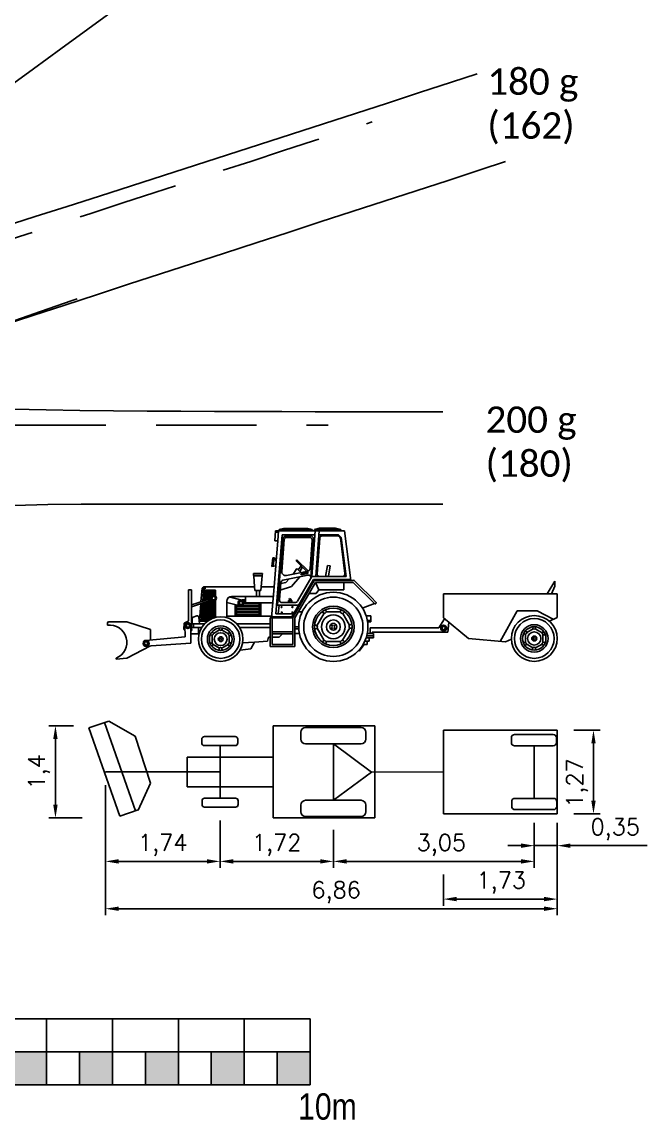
# Model space of a CAD drawing. Header units: millimetres. Extents: x -25.5 to 12.4, y -5.2 to 20.8.
# Drawn here: x 2.91 to 12.4, y -5.2 to 11.46 of the extents above; entities that cross this region are included whole.
import ezdxf

# ---------------------------------------------------------------- set-up
doc = ezdxf.new("R2010")
doc.units = ezdxf.units.MM
doc.linetypes.add('DASHEDX2', pattern=[1.5, 1, -0.5])
doc.layers.add('8', color=7, linetype='Continuous')
doc.layers.add('Tekst', color=4, linetype='Continuous')
doc.styles.add('arial narrow', font='ARIALN.TTF')
doc.styles.add('Legend', font='CALIBRI.TTF')
doc.styles.get("Standard").update_dxf_attribs({"font": 'romans'})
doc.dimstyles.new('ISO-25', dxfattribs={"dimtxt": 2.5, "dimasz": 2.5, "dimexe": 1.25, "dimexo": 0.625, "dimtad": 1, "dimtxsty": 'Standard', "dimcen": 2.5, "dimadec": 0, "dimazin": 0, "dimtfac": 1, "dimtmove": 0, "dimatfit": 3, "dimfxl": 1, "dimarcsym": 0})

# ---------------------------------------------------------------- blocks, each defined once
blk = doc.blocks.new('*D741')
at = {"color": 0, "lineweight": -2, "transparency": 16777216}
for p, q in [((7.607, 1.404), (7.607, 0.957)), ((7.957, 1.404), (7.957, 0.957)), ((7.407, 1.057), (7.207, 1.057)), ((7.607, 1.057), (7.957, 1.057)), ((8.157, 1.057), (9.319, 1.057))]:
    blk.add_line(p, q, dxfattribs=at)
at = {"color": 0, "transparency": 16777216}
for points in [[(7.407, 1.09), (7.407, 1.023), (7.607, 1.057)], [(8.157, 1.09), (8.157, 1.023), (7.957, 1.057)]]:
    blk.add_solid(points, dxfattribs=at)
at = {"layer": 'Defpoints', "color": 0, "transparency": 16777216}
for p in [(7.607, 1.604), (7.957, 1.604), (7.957, 1.057)]:
    blk.add_point(p, dxfattribs=at)
at = {"color": 0, "transparency": 16777216, "insert": (8.838, 1.305), "char_height": 0.25, "attachment_point": 5}
blk.add_mtext('0,35', dxfattribs=at)
blk = doc.blocks.new('*D742')
at = {"color": 0, "lineweight": -2, "transparency": 16777216}
for p, q in [((7.607, 1.404), (7.607, 0.718)), ((4.557, 1.299), (4.557, 0.718)), ((4.757, 0.818), (7.407, 0.818))]:
    blk.add_line(p, q, dxfattribs=at)
at = {"color": 0, "transparency": 16777216}
for points in [[(4.757, 0.852), (4.757, 0.785), (4.557, 0.818)], [(7.407, 0.852), (7.407, 0.785), (7.607, 0.818)]]:
    blk.add_solid(points, dxfattribs=at)
at = {"layer": 'Defpoints', "color": 0, "transparency": 16777216}
for p in [(7.607, 1.604), (4.557, 1.499), (7.607, 0.818)]:
    blk.add_point(p, dxfattribs=at)
at = {"color": 0, "transparency": 16777216, "insert": (6.197, 1.067), "char_height": 0.25, "attachment_point": 5}
blk.add_mtext('3,05', dxfattribs=at)
blk = doc.blocks.new('*D743')
at = {"color": 0, "lineweight": -2, "transparency": 16777216}
for p, q in [((2.837, 1.441), (2.837, 0.718)), ((4.557, 1.299), (4.557, 0.718)), ((3.037, 0.818), (4.357, 0.818))]:
    blk.add_line(p, q, dxfattribs=at)
at = {"color": 0, "transparency": 16777216}
for points in [[(3.037, 0.852), (3.037, 0.785), (2.837, 0.818)], [(4.357, 0.852), (4.357, 0.785), (4.557, 0.818)]]:
    blk.add_solid(points, dxfattribs=at)
at = {"layer": 'Defpoints', "color": 0, "transparency": 16777216}
for p in [(2.837, 1.641), (4.557, 1.499), (4.557, 0.818)]:
    blk.add_point(p, dxfattribs=at)
at = {"color": 0, "transparency": 16777216, "insert": (3.697, 1.067), "char_height": 0.25, "attachment_point": 5}
blk.add_mtext('1,72', dxfattribs=at)
blk = doc.blocks.new('*D744')
at = {"color": 0, "lineweight": -2, "transparency": 16777216}
for p, q in [((8.207, 2.809), (8.606, 2.809)), ((8.506, 2.609), (8.506, 1.739)), ((8.207, 1.539), (8.606, 1.539))]:
    blk.add_line(p, q, dxfattribs=at)
at = {"color": 0, "transparency": 16777216}
for points in [[(8.473, 2.609), (8.539, 2.609), (8.506, 2.809)], [(8.473, 1.739), (8.539, 1.739), (8.506, 1.539)]]:
    blk.add_solid(points, dxfattribs=at)
at = {"layer": 'Defpoints', "color": 0, "transparency": 16777216}
for p in [(8.007, 2.809), (8.007, 1.539), (8.506, 1.539)]:
    blk.add_point(p, dxfattribs=at)
at = {"color": 0, "transparency": 16777216, "insert": (8.257, 2.007), "char_height": 0.25, "attachment_point": 5, "rotation": 90}
blk.add_mtext('1,27', dxfattribs=at)
blk = doc.blocks.new('*D745')
at = {"color": 0, "lineweight": -2, "transparency": 16777216}
for p, q in [((0.614, 2.877), (0.238, 2.877)), ((0.338, 2.677), (0.338, 1.677)), ((0.746, 1.477), (0.238, 1.477))]:
    blk.add_line(p, q, dxfattribs=at)
at = {"color": 0, "transparency": 16777216}
for points in [[(0.305, 2.677), (0.371, 2.677), (0.338, 2.877)], [(0.305, 1.677), (0.371, 1.677), (0.338, 1.477)]]:
    blk.add_solid(points, dxfattribs=at)
at = {"layer": 'Defpoints', "color": 0, "transparency": 16777216}
for p in [(0.814, 2.877), (0.338, 1.477), (0.946, 1.477)]:
    blk.add_point(p, dxfattribs=at)
at = {"color": 0, "transparency": 16777216, "insert": (0.089, 2.177), "char_height": 0.25, "attachment_point": 5, "rotation": 90}
blk.add_mtext('1,4', dxfattribs=at)
blk = doc.blocks.new('*D746')
at = {"color": 0, "lineweight": -2, "transparency": 16777216}
for p, q in [((1.097, 1.977), (1.097, 0.718)), ((2.837, 1.441), (2.837, 0.718)), ((1.297, 0.818), (2.637, 0.818))]:
    blk.add_line(p, q, dxfattribs=at)
at = {"color": 0, "transparency": 16777216}
for points in [[(1.297, 0.852), (1.297, 0.785), (1.097, 0.818)], [(2.637, 0.852), (2.637, 0.785), (2.837, 0.818)]]:
    blk.add_solid(points, dxfattribs=at)
at = {"layer": 'Defpoints', "color": 0, "transparency": 16777216}
for p in [(1.097, 2.177), (2.837, 1.641), (2.837, 0.818)]:
    blk.add_point(p, dxfattribs=at)
at = {"color": 0, "transparency": 16777216, "insert": (1.967, 1.067), "char_height": 0.25, "attachment_point": 5}
blk.add_mtext('1,74', dxfattribs=at)
blk = doc.blocks.new('*D747')
at = {"color": 0, "lineweight": -2, "transparency": 16777216}
for p, q in [((1.097, 1.357), (1.097, 0)), ((7.957, 1.357), (7.957, 0)), ((1.297, 0.1), (7.757, 0.1))]:
    blk.add_line(p, q, dxfattribs=at)
at = {"color": 0, "transparency": 16777216}
for points in [[(1.297, 0.133), (1.297, 0.067), (1.097, 0.1)], [(7.757, 0.133), (7.757, 0.067), (7.957, 0.1)]]:
    blk.add_solid(points, dxfattribs=at)
at = {"layer": 'Defpoints', "color": 0, "transparency": 16777216}
for p in [(1.097, 1.557), (7.957, 1.557), (7.957, 0.1)]:
    blk.add_point(p, dxfattribs=at)
at = {"color": 0, "transparency": 16777216, "insert": (4.599, 0.349), "char_height": 0.25, "attachment_point": 5}
blk.add_mtext('6,86', dxfattribs=at)
blk = doc.blocks.new('*D748')
at = {"color": 0, "lineweight": -2, "transparency": 16777216}
for p, q in [((7.957, 0.926), (7.957, 0.146)), ((6.227, 0.618), (6.227, 0.146)), ((6.427, 0.246), (7.757, 0.246))]:
    blk.add_line(p, q, dxfattribs=at)
at = {"color": 0, "transparency": 16777216}
for points in [[(6.427, 0.28), (6.427, 0.213), (6.227, 0.246)], [(7.757, 0.28), (7.757, 0.213), (7.957, 0.246)]]:
    blk.add_solid(points, dxfattribs=at)
at = {"layer": 'Defpoints', "color": 0, "transparency": 16777216}
for p in [(7.957, 1.126), (6.227, 0.818), (7.957, 0.246)]:
    blk.add_point(p, dxfattribs=at)
at = {"color": 0, "transparency": 16777216, "insert": (7.106, 0.495), "char_height": 0.25, "attachment_point": 5}
blk.add_mtext('1,73', dxfattribs=at)
blk = doc.blocks.new('scalebar')
h = blk.add_hatch(color=256)
h.dxf.hatch_style = 1
h.paths.add_polyline_path([(1.308, 4.355), (0.808, 4.355), (0.808, 3.855), (1.308, 3.855)])
h.paths.add_polyline_path([(2.308, 4.355), (1.808, 4.355), (1.808, 3.855), (2.308, 3.855)])
h.paths.add_polyline_path([(3.308, 4.355), (2.808, 4.355), (2.808, 3.855), (3.308, 3.855)])
h.paths.add_polyline_path([(4.308, 4.355), (3.808, 4.355), (3.808, 3.855), (4.308, 3.855)])
h.paths.add_polyline_path([(5.308, 4.355), (4.808, 4.355), (4.808, 3.855), (5.308, 3.855)])
h.paths.add_polyline_path([(6.308, 4.355), (5.808, 4.355), (5.808, 3.855), (6.308, 3.855)])
h.paths.add_polyline_path([(7.308, 4.355), (6.808, 4.355), (6.808, 3.855), (7.308, 3.855)])
h.paths.add_polyline_path([(8.308, 4.355), (7.808, 4.355), (7.808, 3.855), (8.308, 3.855)])
h.paths.add_polyline_path([(9.308, 4.355), (8.808, 4.355), (8.808, 3.855), (9.308, 3.855)])
h.paths.add_polyline_path([(10.308, 4.355), (9.808, 4.355), (9.808, 3.855), (10.308, 3.855)])
for p, q in [((0.308, 3.855), (0.308, 4.855)), ((10.308, 4.855), (0.308, 4.855)), ((1.308, 3.855), (1.308, 4.855)), ((2.308, 3.855), (2.308, 4.855)), ((3.308, 3.855), (3.308, 4.855)), ((4.308, 3.855), (4.308, 4.855)), ((5.308, 3.855), (5.308, 4.855)), ((6.308, 3.855), (6.308, 4.855)), ((7.308, 3.855), (7.308, 4.855)), ((8.308, 3.855), (8.308, 4.855)), ((9.308, 3.855), (9.308, 4.855)), ((10.308, 3.855), (10.308, 4.855)), ((10.308, 4.355), (0.308, 4.355)), ((0.808, 3.855), (0.808, 4.355)), ((1.808, 3.855), (1.808, 4.355)), ((2.808, 3.855), (2.808, 4.355)), ((3.808, 3.855), (3.808, 4.355)), ((4.808, 3.855), (4.808, 4.355)), ((5.808, 3.855), (5.808, 4.355)), ((6.808, 3.855), (6.808, 4.355)), ((7.808, 3.855), (7.808, 4.355)), ((8.808, 3.855), (8.808, 4.355)), ((9.808, 3.855), (9.808, 4.355)), ((0.308, 3.855), (10.308, 3.855))]:
    blk.add_line(p, q)
at = {"char_height": 0.4, "attachment_point": 1, "style": 'arial narrow'}
for s, width, insert in [('0m', 1.09848, (0.189, 3.726)), ('5m', 1.09848, (5.149, 3.726)), ('10m', 1.74064, (10.126, 3.726))]:
    blk.add_mtext_dynamic_manual_height_columns(s, width=width, gutter_width=12.5, heights=[0], dxfattribs=dict(at, insert=insert))
blk = doc.blocks.new('A$C12021F0C')
for p, q in [((7.801, 4.88), (7.92, 5.071)), ((7.92, 5.071), (7.919, 4.993)), ((7.957, 4.88), (6.227, 4.88)), ((6.227, 4.88), (6.227, 4.514)), ((7.919, 4.993), (7.87, 4.88)), ((7.957, 4.88), (7.957, 4.521)), ((6.227, 4.514), (6.611, 4.2)), ((7.346, 4.623), (7.091, 4.155)), ((7.649, 4.623), (7.346, 4.623)), ((7.896, 4.493), (7.649, 4.623)), ((7.957, 4.521), (7.836, 4.464)), ((1.127, 4.432), (1.127, 4.402)), ((1.422, 4.452), (1.147, 4.452)), ((1.782, 4.336), (1.422, 4.452)), ((1.782, 4.178), (1.782, 4.336)), ((2.289, 4.339), (2.29, 4.434)), ((2.305, 4.225), (2.304, 4.397)), ((2.394, 4.395), (2.394, 4.131)), ((6.156, 4.365), (5.114, 4.365)), ((5.114, 4.365), (5.114, 4.279)), ((6.246, 4.499), (6.156, 4.365)), ((6.296, 4.296), (6.31, 4.446)), ((1.71, 4.171), (2.305, 4.225)), ((1.782, 4.181), (1.782, 4.181)), ((5.114, 4.279), (5.147, 4.279)), ((5.147, 4.279), (5.147, 4.296)), ((5.147, 4.296), (6.296, 4.296)), ((6.611, 4.2), (7.168, 4.148)), ((7.259, 4.191), (7.168, 4.148)), ((1.422, 3.903), (1.782, 4.089)), ((2.394, 4.131), (1.717, 4.082)), ((4.948, 4.011), (4.94, 4.019)), ((1.26, 3.903), (1.26, 3.887)), ((1.26, 3.887), (1.422, 3.903)), ((4.554, 3.853), (4.554, 3.853)), ((4.554, 3.853), (4.554, 3.853)), ((0.847, 2.846), (1.147, 2.944)), ((1.315, 1.507), (0.847, 2.846)), ((1.552, 1.585), (1.085, 2.924)), ((1.147, 2.944), (1.55, 2.721)), ((5.187, 2.877), (3.642, 2.877)), ((3.642, 1.477), (3.642, 2.877)), ((4.979, 2.849), (4.135, 2.849)), ((5.187, 2.877), (5.187, 1.477)), ((1.55, 2.721), (1.783, 2.003)), ((2.559, 2.672), (2.559, 2.616)), ((3.067, 2.712), (2.599, 2.712)), ((3.107, 2.616), (3.107, 2.672)), ((4.063, 2.777), (4.063, 2.675)), ((5.051, 2.675), (5.051, 2.777)), ((6.227, 2.809), (6.227, 1.539)), ((7.957, 2.809), (6.227, 2.809)), ((7.259, 2.694), (7.259, 2.623)), ((7.895, 2.744), (7.309, 2.744)), ((7.945, 2.623), (7.945, 2.694)), ((7.957, 2.809), (7.957, 1.539)), ((2.599, 2.576), (3.067, 2.576)), ((2.837, 2.576), (2.837, 1.778)), ((4.135, 2.603), (4.979, 2.603)), ((4.557, 2.603), (4.557, 1.745)), ((4.557, 2.603), (5.137, 2.174)), ((4.557, 2.603), (4.557, 1.745)), ((7.309, 2.573), (7.895, 2.573)), ((7.607, 2.573), (7.607, 1.775)), ((3.642, 2.402), (2.338, 2.402)), ((2.338, 2.402), (2.338, 1.952)), ((2.837, 2.177), (1.097, 2.177)), ((5.137, 2.174), (4.557, 1.745)), ((5.137, 2.174), (6.227, 2.177)), ((1.595, 1.598), (1.783, 2.003)), ((3.642, 1.952), (2.338, 1.952)), ((2.563, 1.738), (2.563, 1.681)), ((3.072, 1.778), (2.603, 1.778)), ((3.112, 1.681), (3.112, 1.738)), ((4.063, 1.673), (4.063, 1.571)), ((4.979, 1.745), (4.135, 1.745)), ((5.051, 1.571), (5.051, 1.673)), ((7.264, 1.654), (7.264, 1.725)), ((7.314, 1.775), (7.9, 1.775)), ((7.95, 1.725), (7.95, 1.654)), ((1.315, 1.507), (1.595, 1.599)), ((2.603, 1.641), (3.072, 1.641)), ((7.957, 1.539), (6.227, 1.539)), ((7.9, 1.604), (7.314, 1.604)), ((5.187, 1.477), (3.642, 1.477)), ((4.135, 1.499), (4.979, 1.499))]:
    blk.add_line(p, q)
for centre, radius, start, end in [((1.147, 4.432), 0.02, 90, 180), ((1.162, 4.144), 0.26, 292.2465, 97.6696), ((4.135, 2.777), 0.072, 90, 180), ((4.979, 2.777), 0.072, 0, 90), ((2.599, 2.672), 0.04, 90, 180), ((3.067, 2.672), 0.04, 0, 90), ((4.135, 2.675), 0.072, 180, 270), ((4.979, 2.675), 0.072, 270, 360), ((7.309, 2.694), 0.05, 90, 180), ((7.895, 2.694), 0.05, 0, 90), ((2.599, 2.616), 0.04, 180, 270), ((3.067, 2.616), 0.04, 270, 360), ((7.309, 2.623), 0.05, 180, 270), ((7.895, 2.623), 0.05, 270, 360), ((2.603, 1.738), 0.04, 90, 180), ((2.603, 1.681), 0.04, 180, 270), ((3.072, 1.738), 0.04, 0, 90), ((3.072, 1.681), 0.04, 270, 360), ((4.135, 1.673), 0.072, 90, 180), ((4.979, 1.673), 0.072, 0, 90), ((7.314, 1.725), 0.05, 90, 180), ((7.9, 1.725), 0.05, 0, 90), ((4.135, 1.571), 0.072, 180, 270), ((4.979, 1.571), 0.072, 270, 360), ((7.314, 1.654), 0.05, 180, 270), ((7.9, 1.654), 0.05, 270, 0)]:
    blk.add_arc(centre, radius, start, end)
at = {"layer": '8'}
for p, q in [((3.68, 5.833), (3.669, 5.685)), ((3.735, 5.833), (3.68, 5.833)), ((3.712, 5.685), (3.724, 5.833)), ((3.799, 5.871), (3.735, 5.855)), ((3.735, 5.855), (4.234, 5.855)), ((3.735, 5.855), (3.735, 5.833)), ((4.234, 5.833), (3.735, 5.833)), ((4.17, 5.871), (3.799, 5.871)), ((4.234, 5.855), (4.17, 5.871)), ((4.232, 5.143), (4.283, 5.833)), ((4.234, 5.833), (4.234, 5.855)), ((4.272, 5.833), (4.234, 5.833)), ((4.349, 5.874), (4.272, 5.855)), ((4.272, 5.855), (4.669, 5.855)), ((4.272, 5.855), (4.272, 5.833)), ((4.669, 5.833), (4.272, 5.833)), ((4.292, 5.143), (4.344, 5.833)), ((4.592, 5.874), (4.349, 5.874)), ((4.385, 5.855), (4.385, 5.874)), ((4.385, 5.862), (4.557, 5.862)), ((4.557, 5.874), (4.557, 5.855)), ((4.669, 5.855), (4.592, 5.874)), ((4.669, 5.833), (4.669, 5.855)), ((4.724, 5.833), (4.669, 5.833)), ((4.822, 5.083), (4.724, 5.833)), ((3.669, 5.685), (3.712, 5.685)), ((3.722, 5.816), (3.684, 5.816)), ((3.685, 4.573), (3.779, 5.773)), ((3.712, 5.685), (3.688, 5.375)), ((3.71, 4.708), (3.79, 5.721)), ((3.773, 5.22), (3.811, 5.701)), ((4.279, 5.773), (3.779, 5.773)), ((3.831, 5.758), (3.79, 5.721)), ((4.225, 5.758), (3.831, 5.758)), ((4.198, 5.736), (3.849, 5.736)), ((4.203, 5.258), (4.235, 5.695)), ((4.215, 5.128), (4.26, 5.721)), ((4.225, 5.758), (4.26, 5.721)), ((4.31, 5.182), (4.35, 5.723)), ((4.634, 5.773), (4.339, 5.773)), ((4.626, 5.758), (4.388, 5.758)), ((4.677, 5.736), (4.634, 5.773)), ((4.733, 5.186), (4.663, 5.726)), ((4.754, 5.143), (4.677, 5.736)), ((3.639, 5.427), (3.624, 5.291)), ((3.663, 5.427), (3.639, 5.427)), ((3.658, 5.427), (3.643, 5.296)), ((3.688, 5.375), (3.663, 5.427)), ((3.682, 5.306), (3.688, 5.375)), ((3.993, 5.38), (4.005, 5.394)), ((3.993, 5.38), (4.153, 5.22)), ((4.005, 5.394), (4.178, 5.225)), ((3.479, 5.186), (3.343, 5.186)), ((3.343, 5.186), (3.347, 5.157)), ((3.477, 5.157), (3.479, 5.186)), ((3.624, 5.291), (3.682, 5.306)), ((3.682, 5.306), (3.657, 4.984)), ((4.173, 5.224), (3.845, 5.157)), ((3.947, 5.178), (4.005, 5.262)), ((4.005, 5.262), (4.062, 5.201)), ((4.025, 5.241), (4.069, 5.304)), ((4.088, 5.286), (4.048, 5.217)), ((4.17, 5.203), (4.065, 5.183)), ((4.065, 5.183), (4.075, 5.168)), ((4.075, 5.168), (4.17, 5.188)), ((4.17, 5.188), (4.17, 5.208)), ((4.44, 5.143), (4.469, 5.307)), ((4.51, 5.304), (4.469, 5.307)), ((4.482, 5.145), (4.51, 5.304)), ((3.347, 5.157), (3.35, 5.157)), ((3.35, 5.152), (3.348, 5.152)), ((3.348, 5.152), (3.362, 4.984)), ((3.474, 5.157), (3.35, 5.157)), ((3.35, 5.157), (3.35, 5.152)), ((3.474, 5.152), (3.35, 5.152)), ((3.462, 4.984), (3.477, 5.152)), ((3.474, 5.152), (3.474, 5.157)), ((3.474, 5.157), (3.477, 5.157)), ((3.477, 5.152), (3.474, 5.152)), ((3.739, 4.786), (3.76, 5.05)), ((3.836, 5.049), (3.759, 5.037)), ((4.171, 5.162), (3.79, 5.084)), ((3.884, 5.104), (3.836, 5.049)), ((4.046, 5.137), (3.923, 4.989)), ((3.929, 4.529), (4.258, 5.098)), ((3.942, 4.521), (4.266, 5.083)), ((3.972, 4.513), (4.284, 5.053)), ((4.013, 4.765), (4.232, 5.143)), ((4.292, 5.143), (4.232, 5.143)), ((4.572, 5.098), (4.258, 5.098)), ((4.572, 5.083), (4.266, 5.083)), ((4.572, 5.053), (4.284, 5.053)), ((4.335, 4.94), (4.284, 5.053)), ((4.754, 5.143), (4.292, 5.143)), ((4.572, 5.098), (4.82, 5.098)), ((4.572, 5.083), (4.857, 5.083)), ((4.572, 5.053), (4.86, 5.053)), ((4.715, 5.053), (4.715, 4.94)), ((4.822, 5.083), (4.82, 5.098)), ((4.86, 5.053), (5.183, 4.731)), ((4.883, 5.072), (4.956, 4.999)), ((5.134, 4.822), (4.956, 4.999)), ((2.36, 4.94), (2.36, 4.478)), ((2.36, 4.94), (2.404, 4.94)), ((2.404, 4.353), (2.404, 4.94)), ((2.547, 4.758), (2.563, 4.965)), ((2.592, 4.984), (2.563, 4.965)), ((2.575, 4.767), (2.592, 4.984)), ((3.362, 4.984), (2.592, 4.984)), ((2.595, 4.774), (2.611, 4.984)), ((2.615, 4.78), (2.627, 4.936)), ((2.62, 4.846), (2.707, 4.846)), ((2.621, 4.853), (2.719, 4.853)), ((2.622, 4.876), (2.767, 4.876)), ((2.622, 4.868), (2.767, 4.868)), ((2.624, 4.898), (2.767, 4.898)), ((2.624, 4.891), (2.767, 4.891)), ((2.625, 4.913), (2.767, 4.913)), ((2.626, 4.921), (2.767, 4.921)), ((2.627, 4.936), (2.767, 4.936)), ((2.757, 4.853), (2.767, 4.853)), ((2.767, 4.847), (2.767, 4.936)), ((3.225, 4.84), (3.013, 4.84)), ((3.225, 4.743), (3.225, 4.84)), ((3.645, 4.84), (3.225, 4.84)), ((3.367, 4.931), (3.362, 4.984)), ((3.457, 4.931), (3.367, 4.931)), ((3.389, 4.84), (3.389, 4.931)), ((3.434, 4.84), (3.434, 4.931)), ((3.457, 4.931), (3.462, 4.984)), ((3.657, 4.984), (3.462, 4.984)), ((3.62, 4.513), (3.657, 4.984)), ((3.923, 4.989), (3.751, 4.936)), ((4.296, 4.882), (4.185, 4.882)), ((4.335, 4.94), (4.296, 4.882)), ((4.715, 4.94), (4.335, 4.94)), ((2.692, 4.805), (2.404, 4.711)), ((2.705, 4.781), (2.404, 4.682)), ((2.525, 4.474), (2.544, 4.728)), ((2.551, 4.463), (2.573, 4.737)), ((2.572, 4.479), (2.592, 4.744)), ((2.593, 4.494), (2.613, 4.75)), ((2.607, 4.673), (2.758, 4.673)), ((2.608, 4.696), (2.758, 4.696)), ((2.608, 4.688), (2.758, 4.688)), ((2.61, 4.718), (2.758, 4.718)), ((2.61, 4.711), (2.758, 4.711)), ((2.611, 4.733), (2.758, 4.733)), ((2.612, 4.741), (2.758, 4.741)), ((2.615, 4.786), (2.631, 4.786)), ((2.617, 4.808), (2.69, 4.808)), ((2.617, 4.801), (2.677, 4.801)), ((2.618, 4.823), (2.694, 4.823)), ((2.619, 4.831), (2.697, 4.831)), ((2.628, 4.756), (2.758, 4.756)), ((2.651, 4.763), (2.758, 4.763)), ((2.697, 4.778), (2.707, 4.778)), ((2.758, 4.773), (2.758, 4.516)), ((2.767, 4.519), (2.767, 4.778)), ((2.938, 4.516), (2.938, 4.765)), ((3.142, 4.699), (2.938, 4.748)), ((3.166, 4.785), (2.976, 4.831)), ((3.066, 4.717), (3.066, 4.538)), ((3.077, 4.714), (3.077, 4.552)), ((3.417, 4.696), (3.104, 4.696)), ((3.417, 4.681), (3.104, 4.681)), ((3.225, 4.786), (3.169, 4.786)), ((3.225, 4.771), (3.191, 4.771)), ((3.417, 4.726), (3.197, 4.726)), ((3.417, 4.741), (3.2, 4.741)), ((3.638, 4.743), (3.225, 4.743)), ((3.447, 4.743), (3.447, 4.552)), ((3.457, 4.743), (3.457, 4.538)), ((4.032, 4.708), (3.71, 4.708)), ((3.732, 4.708), (3.719, 4.573)), ((3.98, 4.746), (3.776, 4.746)), ((3.87, 4.746), (3.877, 4.778)), ((3.877, 4.778), (3.903, 4.795)), ((3.888, 4.767), (3.879, 4.746)), ((3.892, 4.806), (3.888, 4.8)), ((3.888, 4.8), (3.903, 4.797)), ((3.909, 4.783), (3.888, 4.767)), ((3.91, 4.799), (3.892, 4.806)), ((3.892, 4.802), (3.903, 4.797)), ((3.903, 4.797), (3.916, 4.769)), ((3.903, 4.795), (3.903, 4.778)), ((3.923, 4.774), (3.91, 4.799)), ((3.916, 4.769), (3.933, 4.757)), ((3.937, 4.761), (3.923, 4.774)), ((3.933, 4.757), (3.937, 4.761)), ((5.183, 4.73), (5.01, 4.668)), ((5.134, 4.822), (5.204, 4.752)), ((2.415, 4.425), (2.415, 4.504)), ((2.43, 4.526), (2.486, 4.544)), ((2.515, 4.525), (2.523, 4.425)), ((2.594, 4.509), (2.734, 4.509)), ((2.595, 4.516), (2.758, 4.516)), ((2.596, 4.539), (2.758, 4.539)), ((2.596, 4.531), (2.758, 4.531)), ((2.597, 4.554), (2.758, 4.554)), ((2.598, 4.561), (2.758, 4.561)), ((2.599, 4.576), (2.758, 4.576)), ((2.6, 4.584), (2.758, 4.584)), ((2.601, 4.599), (2.758, 4.599)), ((2.602, 4.606), (2.758, 4.606)), ((2.603, 4.628), (2.758, 4.628)), ((2.603, 4.621), (2.758, 4.621)), ((2.604, 4.643), (2.758, 4.643)), ((2.605, 4.651), (2.758, 4.651)), ((2.606, 4.666), (2.758, 4.666)), ((3.622, 4.538), (2.938, 4.538)), ((3.447, 4.552), (3.077, 4.552)), ((3.417, 4.651), (3.104, 4.651)), ((3.417, 4.636), (3.104, 4.636)), ((3.417, 4.606), (3.104, 4.606)), ((3.417, 4.591), (3.104, 4.591)), ((3.417, 4.561), (3.104, 4.561)), ((3.597, 4.223), (3.597, 4.513)), ((3.937, 4.513), (3.597, 4.513)), ((3.599, 4.538), (3.62, 4.517)), ((3.61, 4.538), (3.621, 4.527)), ((3.937, 4.528), (3.621, 4.528)), ((3.627, 4.108), (3.627, 4.513)), ((3.955, 4.573), (3.685, 4.573)), ((3.942, 4.108), (3.942, 4.521)), ((3.972, 4.279), (3.972, 4.513)), ((4.083, 4.605), (4.025, 4.605)), ((5.128, 4.545), (5.055, 4.545)), ((5.128, 4.545), (5.128, 4.455)), ((2.289, 4.339), (2.302, 4.337)), ((2.29, 4.434), (2.331, 4.455)), ((2.305, 4.337), (2.302, 4.337)), ((2.302, 4.337), (2.302, 4.32)), ((2.352, 4.465), (2.331, 4.455)), ((2.357, 4.468), (2.352, 4.465)), ((2.36, 4.478), (2.357, 4.468)), ((2.41, 4.337), (2.394, 4.337)), ((2.51, 4.37), (2.404, 4.37)), ((2.41, 4.337), (2.41, 4.32)), ((2.604, 4.425), (2.415, 4.425)), ((2.434, 4.425), (2.434, 4.37)), ((2.51, 4.274), (2.51, 4.37)), ((2.51, 4.37), (2.561, 4.37)), ((2.647, 4.463), (2.52, 4.463)), ((2.552, 4.474), (2.525, 4.474)), ((2.548, 4.347), (2.535, 4.322)), ((2.561, 4.37), (2.548, 4.347)), ((2.572, 4.479), (2.671, 4.479)), ((2.593, 4.494), (2.698, 4.494)), ((3.597, 4.425), (3.089, 4.425)), ((3.133, 4.37), (3.597, 4.37)), ((4.032, 4.378), (3.972, 4.378)), ((4.033, 4.348), (3.972, 4.348)), ((4.309, 4.358), (4.419, 4.168)), ((5.128, 4.476), (5.073, 4.476)), ((5.128, 4.455), (5.076, 4.455)), ((7.591, 4.345), (7.495, 4.29)), ((2.302, 4.32), (2.305, 4.32)), ((2.41, 4.32), (2.394, 4.32)), ((2.394, 4.274), (2.51, 4.274)), ((2.831, 4.33), (2.739, 4.276)), ((3.556, 4.162), (3.575, 4.223)), ((3.575, 4.223), (3.597, 4.223)), ((3.597, 4.223), (3.597, 4.078)), ((3.942, 4.303), (3.627, 4.303)), ((3.942, 4.273), (3.627, 4.273)), ((3.734, 4.223), (3.627, 4.223)), ((3.784, 4.273), (3.734, 4.223)), ((3.972, 4.078), (3.972, 4.279)), ((3.972, 4.279), (4.041, 4.279)), ((5.055, 4.213), (5.102, 4.213)), ((5.063, 4.24), (5.165, 4.24)), ((5.165, 4.279), (5.072, 4.279)), ((5.102, 4.158), (5.102, 4.213)), ((5.102, 4.213), (5.165, 4.213)), ((5.165, 4.213), (5.165, 4.279)), ((2.73, 4.11), (2.827, 4.054)), ((3.14, 4.024), (3.305, 4.046)), ((3.362, 4.147), (3.179, 4.133)), ((3.305, 4.046), (3.362, 4.147)), ((3.362, 4.147), (3.556, 4.162)), ((3.597, 4.078), (3.972, 4.078)), ((3.942, 4.108), (3.627, 4.108)), ((4.446, 4.154), (4.666, 4.154)), ((4.948, 4.011), (4.98, 4.049)), ((4.98, 4.049), (5.012, 4.092)), ((5.012, 4.092), (5.025, 4.112)), ((5.025, 4.112), (5.071, 4.112)), ((5.071, 4.158), (5.034, 4.158)), ((5.071, 4.112), (5.071, 4.158)), ((5.071, 4.158), (5.102, 4.158)), ((7.486, 4.118), (7.586, 4.061)), ((2.591, 3.97), (2.628, 3.934)), ((2.628, 3.934), (2.658, 3.911))]:
    blk.add_line(p, q, dxfattribs=at)
for points in [[(4.416, 4.584), (4.307, 4.395)], [(4.665, 4.603), (4.448, 4.603)], [(4.803, 4.402), (4.699, 4.581)], [(4.698, 4.173), (4.807, 4.362)], [(7.727, 4.285), (7.621, 4.346)], [(2.719, 4.251), (2.719, 4.131)], [(2.964, 4.271), (2.861, 4.331)], [(2.975, 4.133), (2.975, 4.248)], [(7.475, 4.264), (7.475, 4.139)], [(7.739, 4.142), (7.739, 4.26)], [(2.863, 4.052), (2.961, 4.109)], [(7.624, 4.059), (7.725, 4.117)]]:
    blk.add_lwpolyline(points, dxfattribs=at)
for centre, radius in [((2.738, 4.813), 0.0448), ((2.738, 4.813), 0.0361), ((2.738, 4.813), 0.0254), ((4.557, 4.378), 0.525), ((3.155, 4.741), 0.0448), ((3.155, 4.741), 0.0361), ((3.155, 4.741), 0.0254), ((3.772, 4.678), 0.00746), ((3.936, 4.679), 0.00746), ((4.557, 4.378), 0.45), ((4.557, 4.378), 0.315), ((2.847, 4.191), 0.338), ((3.773, 4.597), 0.00746), ((3.937, 4.596), 0.00746), ((4.557, 4.378), 0.285), ((4.557, 4.378), 0.18), ((7.607, 4.201), 0.348), ((7.607, 4.201), 0.302), ((2.349, 4.397), 0.0448), ((2.349, 4.397), 0.0361), ((2.349, 4.397), 0.0254), ((2.847, 4.191), 0.292), ((2.847, 4.191), 0.203), ((2.847, 4.191), 0.172), ((4.557, 4.378), 0.105), ((4.557, 4.378), 0.0522), ((4.538, 4.394), 0.00699), ((4.538, 4.358), 0.00699), ((4.576, 4.394), 0.00699), ((4.576, 4.358), 0.00699), ((6.231, 4.358), 0.0448), ((6.231, 4.358), 0.0361), ((6.231, 4.358), 0.0254), ((7.607, 4.201), 0.209), ((7.607, 4.201), 0.178), ((1.714, 4.127), 0.0448), ((2.847, 4.191), 0.0975), ((2.847, 4.191), 0.0363), ((2.847, 4.191), 0.016), ((7.607, 4.201), 0.101), ((7.607, 4.201), 0.0374), ((7.607, 4.201), 0.0165), ((1.714, 4.127), 0.0361), ((1.714, 4.127), 0.0254)]:
    blk.add_circle(centre, radius, dxfattribs=at)
for centre, radius, start, end in [((3.849, 5.698), 0.0375, 89.9999, 175.4893), ((4.198, 5.698), 0.0375, 348.5619, 91.365), ((4.388, 5.721), 0.0375, 89.1642, 176.0508), ((4.626, 5.721), 0.0375, 358.6357, 93.8933), ((3.833, 5.216), 0.06, 175.4894, 281.5897), ((4.165, 5.261), 0.0375, 280.0779, 0.9537), ((4.347, 5.181), 0.0375, 177.5783, 267.1436), ((4.696, 5.181), 0.0375, 271.3082, 8.7133), ((3.797, 5.047), 0.0375, 101.418, 175.4893), ((4.178, 5.125), 0.0375, 330, 101.5897), ((4.857, 5.046), 0.0375, 45, 90), ((3.013, 4.765), 0.075, 90, 180), ((3.104, 4.711), 0.015, 178.2306, 270), ((3.104, 4.666), 0.015, 90, 270), ((3.417, 4.711), 0.015, 270, 90), ((3.417, 4.666), 0.015, 270, 90), ((3.776, 4.783), 0.0375, 175.4894, 270), ((3.98, 4.783), 0.0375, 270.0001, 330), ((5.193, 4.741), 0.015, 225, 45.0001), ((2.437, 4.504), 0.0225, 108.4482, 180), ((2.493, 4.523), 0.022, 4.2331, 108.4483), ((3.104, 4.621), 0.015, 90, 270), ((3.104, 4.576), 0.015, 90, 270), ((3.417, 4.621), 0.015, 270, 90), ((3.417, 4.576), 0.015, 270, 90), ((4.421, 4.612), 0.0282, 180.2774, 60.0751), ((4.693, 4.609), 0.0282, 113.6825, 5.3412), ((2.389, 4.352), 0.015, 289.9492, 0.4038), ((2.846, 4.348), 0.0234, 144.1468, 36.78), ((4.287, 4.376), 0.0282, 240.9427, 120.1368), ((4.824, 4.384), 0.0282, 54.9662, 307.4698), ((7.606, 4.364), 0.0241, 144.1468, 36.78), ((2.715, 4.275), 0.0234, 195.7391, 99.2735), ((2.987, 4.268), 0.0234, 89.2344, 328.5274), ((4.421, 4.14), 0.0282, 310.7526, 169.9632), ((4.693, 4.145), 0.0282, 359.5978, 240.873), ((7.471, 4.288), 0.0241, 195.7391, 99.2735), ((7.751, 4.281), 0.0241, 89.2344, 328.5274), ((2.708, 4.111), 0.0223, 269.3502, 150.1383), ((2.844, 4.039), 0.0234, 300.5672, 237.5122), ((2.984, 4.112), 0.0234, 26.8914, 273.6121), ((7.463, 4.119), 0.023, 269.3502, 150.1383), ((7.604, 4.044), 0.0241, 300.5672, 237.5122), ((7.749, 4.12), 0.0241, 26.8914, 273.6121)]:
    blk.add_arc(centre, radius, start, end, dxfattribs=at)
for base, p1, p2, picture, middle in [((0.338, 1.477), (0.814, 2.877), (0.946, 1.477), '*D745', (0.338, 2.177)), ((8.506, 1.539), (8.007, 2.809), (8.007, 1.539), '*D744', (8.506, 2.007))]:
    dim = blk.add_linear_dim(base=base, p1=p1, p2=p2, angle=270, dimstyle='ISO-25', override={"dimtxt": 0.25, "dimasz": 0.2, "dimexe": 0.1, "dimexo": 0.2, "dimgap": 0.1})
    dim.commit()
    dim.dimension.update_dxf_attribs({"geometry": picture, "text_midpoint": middle, "dimtype": 128})
for base, p1, p2, picture, middle in [((2.837, 0.818), (1.097, 2.177), (2.837, 1.641), '*D746', (1.967, 1.067)), ((4.557, 0.818), (2.837, 1.641), (4.557, 1.499), '*D743', (3.697, 1.067)), ((7.957, 1.057), (7.607, 1.604), (7.957, 1.604), '*D741', (8.838, 1.305))]:
    dim = blk.add_linear_dim(base=base, p1=p1, p2=p2, dimstyle='ISO-25', override={"dimtxt": 0.25, "dimasz": 0.2, "dimexe": 0.1, "dimexo": 0.2, "dimgap": 0.1})
    dim.commit()
    dim.dimension.update_dxf_attribs({"geometry": picture, "text_midpoint": middle})
for base, p1, p2, picture, middle in [((7.957, 0.1), (1.097, 1.557), (7.957, 1.557), '*D747', (4.599, 0.1)), ((7.607, 0.818), (4.557, 1.499), (7.607, 1.604), '*D742', (6.197, 0.818)), ((7.957, 0.246), (6.227, 0.818), (7.957, 1.126), '*D748', (7.106, 0.246))]:
    dim = blk.add_linear_dim(base=base, p1=p1, p2=p2, dimstyle='ISO-25', override={"dimtxt": 0.25, "dimasz": 0.2, "dimexe": 0.1, "dimexo": 0.2, "dimgap": 0.1})
    dim.commit()
    dim.dimension.update_dxf_attribs({"geometry": picture, "text_midpoint": middle, "dimtype": 128})
blk = doc.blocks.new('A$C614D3A70')
at = {"color": 1, "linetype": 'Continuous', "ltscale": 1.524, "flags": 128}
for points in [[(-3.606, 5.27), (-3.53, 5.355), (-3.303, 5.604), (-3.039, 5.878), (-2.74, 6.173), (-2.416, 6.477), (-2.072, 6.787), (-1.713, 7.1), (-1.342, 7.413), (-0.961, 7.726), (-0.574, 8.038), (-0.181, 8.349), (0.216, 8.658), (0.62, 8.961), (1.03, 9.259), (1.44, 9.558), (1.85, 9.857), (2.261, 10.156), (2.672, 10.455), (3.084, 10.755), (3.496, 11.054), (3.907, 11.354), (4.319, 11.653)], [(2.62, 8.357), (3.108, 8.511), (3.596, 8.666), (4.084, 8.821), (4.571, 8.977), (5.057, 9.134), (5.543, 9.29), (6.029, 9.447), (6.515, 9.605), (7.001, 9.762), (7.487, 9.919), (7.972, 10.077), (8.458, 10.234), (8.944, 10.392), (9.429, 10.55), (9.817, 10.676)], [(2.592, 6.852), (3.074, 7.01), (3.558, 7.167), (4.041, 7.325), (4.526, 7.483), (5.01, 7.641), (5.495, 7.798), (5.98, 7.956), (6.465, 8.114), (6.95, 8.271), (7.435, 8.429), (7.921, 8.587), (8.406, 8.745), (8.891, 8.902), (9.377, 9.06), (9.862, 9.218), (10.25, 9.344)], [(2.761, 5.586), (3.275, 5.577), (3.787, 5.569), (4.299, 5.564), (4.81, 5.559), (5.321, 5.556), (5.831, 5.554), (6.342, 5.552), (6.851, 5.551), (7.361, 5.55), (7.871, 5.549), (8.381, 5.549), (8.89, 5.548), (9.298, 5.548)], [(2.794, 4.126), (3.299, 4.143), (3.805, 4.144), (4.313, 4.144), (4.82, 4.145), (5.329, 4.146), (5.837, 4.146), (6.346, 4.146), (6.855, 4.146), (7.364, 4.147), (7.873, 4.147), (8.382, 4.147), (8.891, 4.148), (9.299, 4.148)]]:
    blk.add_lwpolyline(points, dxfattribs=at)
at = {"color": 2, "linetype": 'DASHEDX2', "ltscale": 1.524, "flags": 128}
for points in [[(-4.9, 5.66), (-4.388, 5.836), (-3.881, 6.007), (-3.379, 6.173), (-2.881, 6.337), (-2.386, 6.498), (-1.894, 6.659), (-1.403, 6.819), (-0.914, 6.978), (-0.425, 7.137), (0.063, 7.296), (0.55, 7.454), (1.036, 7.612), (1.523, 7.77), (2.009, 7.928), (2.495, 8.086), (2.981, 8.244), (3.466, 8.402), (3.952, 8.559), (4.438, 8.717), (4.923, 8.875), (5.409, 9.033), (5.894, 9.19), (6.38, 9.348), (6.865, 9.506), (7.351, 9.664), (7.836, 9.821), (8.224, 9.948)], [(-4.853, 1.844), (-4.871, 1.908), (-4.883, 2.016), (-4.875, 2.175), (-4.829, 2.384), (-4.736, 2.633), (-4.588, 2.908), (-4.385, 3.196), (-4.133, 3.487), (-3.837, 3.773), (-3.503, 4.049), (-3.139, 4.313), (-2.751, 4.565), (-2.342, 4.803), (-1.919, 5.03), (-1.483, 5.247), (-1.037, 5.454), (-0.583, 5.653), (-0.123, 5.845), (0.342, 6.031), (0.81, 6.213), (1.282, 6.39), (1.757, 6.564), (2.233, 6.735), (2.712, 6.903), (3.191, 7.07), (3.672, 7.235), (4.057, 7.366)], [(-6.463, 5.055), (-5.89, 5.206), (-5.317, 5.263), (-4.755, 5.297), (-4.202, 5.318), (-3.657, 5.33), (-3.121, 5.338), (-2.591, 5.342), (-2.066, 5.344), (-1.545, 5.345), (-1.026, 5.346), (-0.51, 5.346), (0.004, 5.347), (0.517, 5.347), (1.029, 5.347), (1.541, 5.347), (2.052, 5.347), (2.562, 5.347), (3.073, 5.347), (3.583, 5.347), (4.093, 5.347), (4.603, 5.347), (5.112, 5.347), (5.622, 5.347), (6.132, 5.347), (6.641, 5.347), (7.151, 5.347), (7.558, 5.347)]]:
    blk.add_lwpolyline(points, dxfattribs=at)
for name, p in [('A$C12021F0C', (3.078, -2.093)), ('scalebar', (-3.026, -8.52))]:
    blk.add_blockref(name, p)
at = {"layer": 'Tekst', "char_height": 0.4, "attachment_point": 1, "style": 'Legend'}
for s, insert in [('180 g \\P(162)', (9.972, 10.759)), ('200 g \\P(180)', (9.945, 5.629))]:
    blk.add_mtext_dynamic_manual_height_columns(s, width=2.42155, gutter_width=12.5, heights=[0], dxfattribs=dict(at, insert=insert))

msp = doc.modelspace()

# ---------------------------------------------------------------- block references
msp.add_blockref('A$C614D3A70', (0, 0))

doc.saveas('drawing.dxf')
